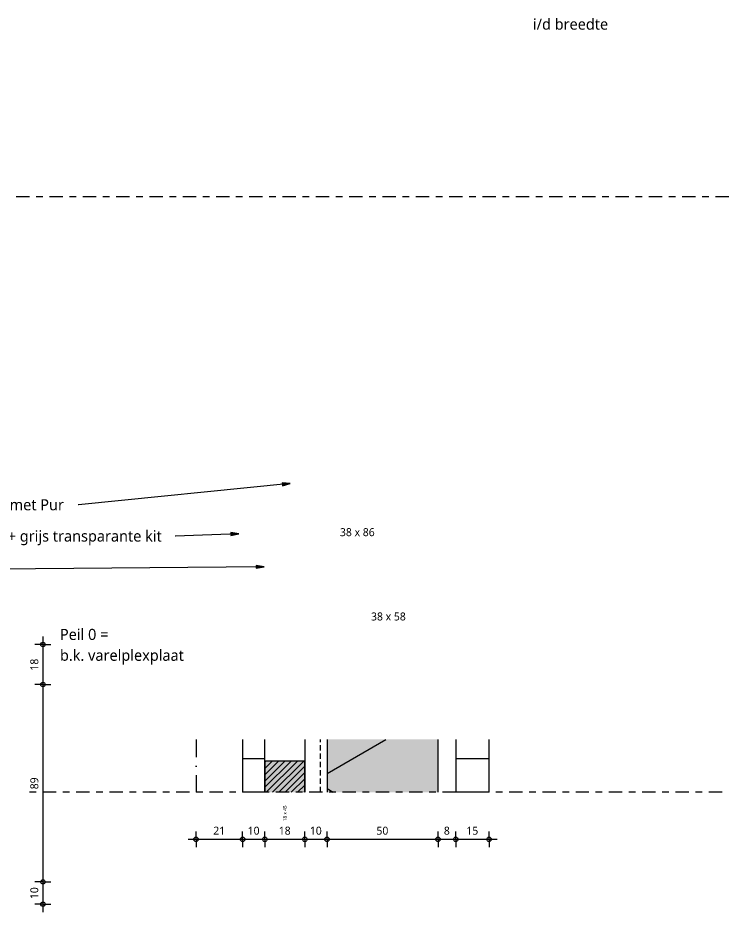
# Model space of a CAD drawing. Header units: millimetres. Extents: x 2457 to 4349, y 3067 to 7524.
# Drawn here: x 4026.7 to 4349.3, y 6605.8 to 7008.9 of the extents above; entities that cross this region are included whole.
import ezdxf

# ---------------------------------------------------------------- set-up
doc = ezdxf.new("R2010")
doc.units = ezdxf.units.MM
for name, pattern in [('MV_center', [15, 6, -3, 3, -3]), ('MV_hidden', [3.75, 2.5, -1.25]), ('MV_stramien', [16, 8, -4, 0, -4])]:
    doc.linetypes.add(name, pattern=pattern)
for name, color, linetype, lineweight in [('A-ANNO-DIMS', 211, 'Continuous', 13), ('A-ANNO-DIMS-2', 211, 'Continuous', 13), ('A-ANNO-NOTE', 131, 'Continuous', 18), ('A-DETL', 90, 'Continuous', 13), ('A-DETL-GENF', 92, 'Continuous', 18), ('A-DETL-MEDM', 33, 'Continuous', 25), ('G-ANNO-TEXT', 231, 'Continuous', 13)]:
    doc.layers.add(name, color=color, linetype=linetype, lineweight=lineweight)
doc.styles.add('Segoe UI_1', font='segoeui.ttf', dxfattribs={"height": 3.6})
doc.styles.add('Segoe UI_2', font='segoeui.ttf', dxfattribs={"height": 1.6})
doc.styles.add('Segoe UI_3', font='segoeui.ttf', dxfattribs={"height": 5})
doc.dimstyles.new('1_8_mm', dxfattribs={"dimscale": 304.8, "dimtxt": 3.77051, "dimasz": 0.006562, "dimexe": 0.011811, "dimexo": 0.0625, "dimgap": 0.003281, "dimtad": 1, "dimdec": 0, "dimzin": 0, "dimdsep": 46, "dimtxsty": 'Segoe UI_1', "dimblk1": 'DOTBLANK', "dimblk2": 'DOTBLANK', "dimsah": 1, "dimcen": 0.09, "dimdle": 0.011811, "dimazin": 0, "dimtfac": 1, "dimtdec": 4, "dimtix": 1, "dimtmove": 0, "dimatfit": 3, "dimfxl": 0.011811, "dimfxlon": 1, "dimtvp": 1, "dimtfill": 1, "dimtolj": 1, "dimtzin": 0, "dimarcsym": 2})

# ---------------------------------------------------------------- blocks, each defined once
blk = doc.blocks.new('00 hout_rechthoekig_sls - Vuren 18x45-4309759-Details Strandbaak Strandhuis 2_0')
at = {"layer": 'A-DETL-GENF', "lineweight": 13}
blk.add_hatch(color=256, dxfattribs=at).paths.add_polyline_path([(14.05, 18), (0, 18), (0, 0), (14.05, 0)])
at = {"layer": 'A-DETL-MEDM', "lineweight": 13}
h = blk.add_hatch(dxfattribs=at)
h.set_pattern_fill('FP_34', color=256, style=0, pattern_type=2)
h.set_pattern_definition([(135, (6673.914, -4137.97), (-1.41421356, -1.41421356), [])])
h.paths.add_polyline_path([(14.05, 18), (0, 18), (0, 0), (14.05, 0)])
at = {"layer": 'A-DETL-MEDM', "lineweight": 18}
for p, q in [((14.05, 18), (0, 18)), ((0, 18), (0, 0)), ((14.05, 18), (0, 18)), ((0, 0), (14.05, 0))]:
    blk.add_line(p, q, dxfattribs=at)
blk = doc.blocks.new('00 plaatmateriaal1 - d_15 mm-V20-Details Strandbaak Strandhuis 2_0')
at = {"layer": 'A-DETL-GENF', "lineweight": 13}
h = blk.add_hatch(dxfattribs=at)
h.set_pattern_fill('FP_2', color=256, style=0, pattern_type=2)
h.set_pattern_definition([(90, (0, 0), (-15, 9e-16), [])])
h.paths.add_polyline_path([(13.62, -15), (37.39, -15), (37.39, 0), (13.62, 0)])
at = {"layer": 'A-DETL-MEDM', "lineweight": 18}
for p, q in [((37.39, 0), (13.62, 0)), ((13.62, -15), (37.39, -15))]:
    blk.add_line(p, q, dxfattribs=at)
blk = doc.blocks.new('00 plaatmateriaal1 - d_10 mm-3252188-Details Strandbaak Strandhuis 2_0')
at = {"layer": 'A-DETL-GENF', "lineweight": 13}
h = blk.add_hatch(dxfattribs=at)
h.set_pattern_fill('FP_1', color=256, style=0, pattern_type=2)
h.set_pattern_definition([(270, (0, 0), (-15, -9e-16), [])])
h.paths.add_polyline_path([(13.62, 1.13), (13.62, 0), (37.39, 0), (37.39, 10), (13.62, 10)])
at = {"layer": 'A-DETL-MEDM', "lineweight": 18}
for p, q in [((37.39, 10), (13.62, 10)), ((13.62, 0), (37.39, 0))]:
    blk.add_line(p, q, dxfattribs=at)
blk = doc.blocks.new('42 isolatie - Type 1-3778955-Details Strandbaak Strandhuis 2_0')
at = {"layer": 'A-DETL-GENF'}
blk.add_hatch(color=256, dxfattribs=at).paths.add_polyline_path([(121.66, -0.8), (97.89, -0.8), (97.89, -50.8), (121.66, -50.8)])
at = {"layer": 'A-DETL-GENF', "lineweight": 13}
h = blk.add_hatch(dxfattribs=at)
h.set_pattern_fill('FP_35', color=256, style=0, pattern_type=2)
h.set_pattern_definition([(300, (0, 0), (-45.033, -26), []), (240, (0, 0), (-45.033, 26), [])])
h.paths.add_polyline_path([(121.66, -0.8), (97.89, -0.8), (97.89, -50.8), (121.66, -50.8)])
at = {"layer": 'A-DETL-GENF'}
for p, q in [((121.66, -0.8), (97.89, -0.8)), ((121.66, -0.8), (97.89, -0.8)), ((97.89, -50.8), (121.66, -50.8)), ((97.89, -50.8), (121.66, -50.8))]:
    blk.add_line(p, q, dxfattribs=at)
blk = doc.blocks.new('NLRS_00_DI_maskeer - Type 1-4234802-Details Strandbaak Strandhuis 2_0')
at = {"layer": 'A-DETL-GENF', "linetype": 'MV_center'}
blk.add_line((212, 0), (-100, 0), dxfattribs=at)
blk = doc.blocks.new('NLRS_00_DI_maskeer - Type 1-4234805-Details Strandbaak Strandhuis 2_0')
at = {"layer": 'A-DETL-GENF', "linetype": 'MV_center'}
blk.add_line((253.36, 0), (-100, 0), dxfattribs=at)
blk = doc.blocks.new('DIMBLOCK106-Details Strandbaak Strandhuis 2_0')
at = {"layer": 'A-ANNO-DIMS-2'}
for p, q in [((4038.01, 6730.03), (4038.01, 6708.43)), ((4038.01, 6726.43), (4034.41, 6726.43)), ((4038.01, 6726.43), (4041.61, 6726.43)), ((4038.01, 6708.43), (4034.41, 6708.43)), ((4038.01, 6708.43), (4041.61, 6708.43))]:
    blk.add_line(p, q, dxfattribs=at)
for centre in [(4038.01, 6726.43), (4038.01, 6708.43)]:
    blk.add_circle(centre, 1, dxfattribs=at)
at = {"layer": 'A-ANNO-DIMS-2', "color": 0, "insert": (4032.31, 6714.69), "char_height": 3.6, "width": 6.5813, "attachment_point": 1, "rotation": 90, "line_spacing_factor": 1.142579, "style": 'Segoe UI_1', "bg_fill": 3, "box_fill_scale": 1.25, "bg_fill_color": 9, "bg_fill_true_color": 13158600, "bg_fill_transparency": 0}
blk.add_mtext('18', dxfattribs=at)
blk = doc.blocks.new('_DotBlank')
at = {"color": 0, "linetype": 'ByBlock', "lineweight": -2}
blk.add_line((-0.5, 0), (-1, 0), dxfattribs=at)
blk.add_circle((0, 0), 0.5, dxfattribs=at)
blk = doc.blocks.new('DIMBLOCK107-Details Strandbaak Strandhuis 2_0')
at = {"layer": 'A-ANNO-DIMS-2'}
for p, q in [((4038.01, 6708.43), (4034.41, 6708.43)), ((4038.01, 6708.43), (4038.01, 6619.43)), ((4038.01, 6708.43), (4041.61, 6708.43)), ((4038.01, 6619.43), (4034.41, 6619.43)), ((4038.01, 6619.43), (4041.61, 6619.43))]:
    blk.add_line(p, q, dxfattribs=at)
for centre in [(4038.01, 6708.43), (4038.01, 6619.43)]:
    blk.add_circle(centre, 1, dxfattribs=at)
at = {"layer": 'A-ANNO-DIMS-2', "color": 0, "insert": (4032.31, 6661.19), "char_height": 3.6, "width": 6.5813, "attachment_point": 1, "rotation": 90, "line_spacing_factor": 1.142579, "style": 'Segoe UI_1', "bg_fill": 3, "box_fill_scale": 1.25, "bg_fill_color": 9, "bg_fill_true_color": 13158600, "bg_fill_transparency": 0}
blk.add_mtext('89', dxfattribs=at)
blk = doc.blocks.new('DIMBLOCK108-Details Strandbaak Strandhuis 2_0')
at = {"layer": 'A-ANNO-DIMS-2'}
for p, q in [((4038.01, 6619.43), (4034.41, 6619.43)), ((4038.01, 6619.43), (4038.01, 6605.83)), ((4038.01, 6619.43), (4041.61, 6619.43)), ((4038.01, 6609.43), (4034.41, 6609.43)), ((4038.01, 6609.43), (4041.61, 6609.43))]:
    blk.add_line(p, q, dxfattribs=at)
for centre in [(4038.01, 6619.43), (4038.01, 6609.43)]:
    blk.add_circle(centre, 1, dxfattribs=at)
at = {"layer": 'A-ANNO-DIMS-2', "color": 0, "insert": (4032.31, 6611.69), "char_height": 3.6, "width": 6.5813, "attachment_point": 1, "rotation": 90, "line_spacing_factor": 1.142579, "style": 'Segoe UI_1', "bg_fill": 3, "box_fill_scale": 1.25, "bg_fill_color": 9, "bg_fill_true_color": 13158600, "bg_fill_transparency": 0}
blk.add_mtext('10', dxfattribs=at)
blk = doc.blocks.new('DIMBLOCK157-Details Strandbaak Strandhuis 2_0')
at = {"layer": 'A-ANNO-DIMS-2'}
for p, q in [((4106.97, 6638.64), (4106.97, 6642.24)), ((4127.97, 6638.64), (4127.97, 6642.24)), ((4103.37, 6638.64), (4127.97, 6638.64)), ((4106.97, 6638.64), (4106.97, 6635.04)), ((4127.97, 6638.64), (4127.97, 6635.04))]:
    blk.add_line(p, q, dxfattribs=at)
for centre in [(4106.97, 6638.64), (4127.97, 6638.64)]:
    blk.add_circle(centre, 1, dxfattribs=at)
at = {"layer": 'A-ANNO-DIMS-2', "color": 0, "insert": (4114.73, 6644.34), "char_height": 3.6, "width": 6.5813, "attachment_point": 1, "line_spacing_factor": 1.142579, "style": 'Segoe UI_1', "bg_fill": 3, "box_fill_scale": 1.25, "bg_fill_color": 9, "bg_fill_true_color": 13158600, "bg_fill_transparency": 0}
blk.add_mtext('21', dxfattribs=at)
blk = doc.blocks.new('DIMBLOCK158-Details Strandbaak Strandhuis 2_0')
at = {"layer": 'A-ANNO-DIMS-2'}
for p, q in [((4127.97, 6638.64), (4127.97, 6642.24)), ((4137.97, 6638.64), (4137.97, 6642.24)), ((4127.97, 6638.64), (4137.97, 6638.64)), ((4127.97, 6638.64), (4127.97, 6635.04)), ((4137.97, 6638.64), (4137.97, 6635.04))]:
    blk.add_line(p, q, dxfattribs=at)
for centre in [(4127.97, 6638.64), (4137.97, 6638.64)]:
    blk.add_circle(centre, 1, dxfattribs=at)
at = {"layer": 'A-ANNO-DIMS-2', "color": 0, "insert": (4130.23, 6644.34), "char_height": 3.6, "width": 6.5813, "attachment_point": 1, "line_spacing_factor": 1.142579, "style": 'Segoe UI_1', "bg_fill": 3, "box_fill_scale": 1.25, "bg_fill_color": 9, "bg_fill_true_color": 13158600, "bg_fill_transparency": 0}
blk.add_mtext('10', dxfattribs=at)
blk = doc.blocks.new('DIMBLOCK159-Details Strandbaak Strandhuis 2_0')
at = {"layer": 'A-ANNO-DIMS-2'}
for p, q in [((4137.97, 6638.64), (4137.97, 6642.24)), ((4155.97, 6638.64), (4155.97, 6642.24)), ((4137.97, 6638.64), (4155.97, 6638.64)), ((4137.97, 6638.64), (4137.97, 6635.04)), ((4155.97, 6638.64), (4155.97, 6635.04))]:
    blk.add_line(p, q, dxfattribs=at)
for centre in [(4137.97, 6638.64), (4155.97, 6638.64)]:
    blk.add_circle(centre, 1, dxfattribs=at)
at = {"layer": 'A-ANNO-DIMS-2', "color": 0, "insert": (4144.23, 6644.34), "char_height": 3.6, "width": 6.5813, "attachment_point": 1, "line_spacing_factor": 1.142579, "style": 'Segoe UI_1', "bg_fill": 3, "box_fill_scale": 1.25, "bg_fill_color": 9, "bg_fill_true_color": 13158600, "bg_fill_transparency": 0}
blk.add_mtext('18', dxfattribs=at)
blk = doc.blocks.new('DIMBLOCK160-Details Strandbaak Strandhuis 2_0')
at = {"layer": 'A-ANNO-DIMS-2'}
for p, q in [((4155.97, 6638.64), (4155.97, 6642.24)), ((4165.97, 6638.64), (4165.97, 6642.24)), ((4155.97, 6638.64), (4165.97, 6638.64)), ((4155.97, 6638.64), (4155.97, 6635.04)), ((4165.97, 6638.64), (4165.97, 6635.04))]:
    blk.add_line(p, q, dxfattribs=at)
for centre in [(4155.97, 6638.64), (4165.97, 6638.64)]:
    blk.add_circle(centre, 1, dxfattribs=at)
at = {"layer": 'A-ANNO-DIMS-2', "color": 0, "insert": (4158.23, 6644.34), "char_height": 3.6, "width": 6.5813, "attachment_point": 1, "line_spacing_factor": 1.142579, "style": 'Segoe UI_1', "bg_fill": 3, "box_fill_scale": 1.25, "bg_fill_color": 9, "bg_fill_true_color": 13158600, "bg_fill_transparency": 0}
blk.add_mtext('10', dxfattribs=at)
blk = doc.blocks.new('DIMBLOCK161-Details Strandbaak Strandhuis 2_0')
at = {"layer": 'A-ANNO-DIMS-2'}
for p, q in [((4165.97, 6638.64), (4165.97, 6642.24)), ((4215.97, 6638.64), (4215.97, 6642.24)), ((4165.97, 6638.64), (4215.97, 6638.64)), ((4165.97, 6638.64), (4165.97, 6635.04)), ((4215.97, 6638.64), (4215.97, 6635.04))]:
    blk.add_line(p, q, dxfattribs=at)
for centre in [(4165.97, 6638.64), (4215.97, 6638.64)]:
    blk.add_circle(centre, 1, dxfattribs=at)
at = {"layer": 'A-ANNO-DIMS-2', "color": 0, "insert": (4188.23, 6644.34), "char_height": 3.6, "width": 6.5813, "attachment_point": 1, "line_spacing_factor": 1.142579, "style": 'Segoe UI_1', "bg_fill": 3, "box_fill_scale": 1.25, "bg_fill_color": 9, "bg_fill_true_color": 13158600, "bg_fill_transparency": 0}
blk.add_mtext('50', dxfattribs=at)
blk = doc.blocks.new('DIMBLOCK162-Details Strandbaak Strandhuis 2_0')
at = {"layer": 'A-ANNO-DIMS-2'}
for p, q in [((4215.97, 6638.64), (4215.97, 6642.24)), ((4223.97, 6638.64), (4223.97, 6642.24)), ((4215.97, 6638.64), (4223.97, 6638.64)), ((4215.97, 6638.64), (4215.97, 6635.04)), ((4223.97, 6638.64), (4223.97, 6635.04))]:
    blk.add_line(p, q, dxfattribs=at)
for centre in [(4215.97, 6638.64), (4223.97, 6638.64)]:
    blk.add_circle(centre, 1, dxfattribs=at)
at = {"layer": 'A-ANNO-DIMS-2', "color": 0, "insert": (4218.6, 6644.34), "char_height": 3.6, "width": 3.2906, "attachment_point": 1, "line_spacing_factor": 1.142579, "style": 'Segoe UI_1', "bg_fill": 3, "box_fill_scale": 1.25, "bg_fill_color": 9, "bg_fill_true_color": 13158600, "bg_fill_transparency": 0}
blk.add_mtext('8', dxfattribs=at)
blk = doc.blocks.new('DIMBLOCK163-Details Strandbaak Strandhuis 2_0')
at = {"layer": 'A-ANNO-DIMS-2'}
for p, q in [((4223.97, 6638.64), (4223.97, 6642.24)), ((4238.97, 6638.64), (4238.97, 6642.24)), ((4223.97, 6638.64), (4242.57, 6638.64)), ((4223.97, 6638.64), (4223.97, 6635.04)), ((4238.97, 6638.64), (4238.97, 6635.04))]:
    blk.add_line(p, q, dxfattribs=at)
for centre in [(4223.97, 6638.64), (4238.97, 6638.64)]:
    blk.add_circle(centre, 1, dxfattribs=at)
at = {"layer": 'A-ANNO-DIMS-2', "color": 0, "insert": (4228.73, 6644.34), "char_height": 3.6, "width": 6.5813, "attachment_point": 1, "line_spacing_factor": 1.142579, "style": 'Segoe UI_1', "bg_fill": 3, "box_fill_scale": 1.25, "bg_fill_color": 9, "bg_fill_true_color": 13158600, "bg_fill_transparency": 0}
blk.add_mtext('15', dxfattribs=at)

msp = doc.modelspace()

# ---------------------------------------------------------------- hatches: boundary and pattern name
at = {"layer": 'G-ANNO-TEXT'}
for points in [[(4149.42, 6799.03), (4145.77, 6799.3), (4145.9, 6798.04)], [(4126.27, 6776.41), (4122.65, 6776.91), (4122.69, 6775.65)], [(4137.69, 6761.47), (4134.09, 6762.08), (4134.1, 6760.81)]]:
    msp.add_hatch(color=7, dxfattribs=at).paths.add_polyline_path(points)

# ---------------------------------------------------------------- linework, layer by layer
at = {"layer": 'A-DETL', "linetype": 'MV_stramien', "lineweight": 18}
msp.add_line((4106.97, 6683.64), (4106.97, 6659.87), dxfattribs=at)
at = {"layer": 'A-DETL', "lineweight": 18}
msp.add_line((4155.97, 6683.64), (4155.97, 6659.87), dxfattribs=at)
at = {"layer": 'A-DETL', "linetype": 'MV_hidden', "lineweight": 18}
msp.add_line((4163.03, 6659.87), (4163.03, 6683.64), dxfattribs=at)
at = {"layer": 'G-ANNO-TEXT', "color": 250}
for p, q in [((4149.42, 6799.03), (4053.99, 6789.45)), ((4149.42, 6799.03), (4145.77, 6799.3)), ((4145.77, 6799.3), (4145.9, 6798.04)), ((4145.9, 6798.04), (4149.42, 6799.03)), ((4053.99, 6789.45), (4053.85, 6789.45)), ((4126.27, 6776.41), (4097.77, 6775.36)), ((4126.27, 6776.41), (4122.65, 6776.91)), ((4122.65, 6776.91), (4122.69, 6775.65)), ((4122.69, 6775.65), (4126.27, 6776.41)), ((4097.77, 6775.36), (4097.62, 6775.36)), ((4137.69, 6761.47), (4009.67, 6760.41)), ((4137.69, 6761.47), (4134.09, 6762.08)), ((4134.09, 6762.08), (4134.1, 6760.81)), ((4134.1, 6760.81), (4137.69, 6761.47))]:
    msp.add_line(p, q, dxfattribs=at)

# ---------------------------------------------------------------- block references
at = {"layer": 'A-DETL-GENF', "linetype": 'MV_center', "rotation": 180}
msp.add_blockref('NLRS_00_DI_maskeer - Type 1-4234805-Details Strandbaak Strandhuis 2_0', (4249.33, 6928.38), dxfattribs=at)
at = {"layer": 'A-DETL-GENF', "rotation": 269.9999999999997}
msp.add_blockref('42 isolatie - Type 1-3778955-Details Strandbaak Strandhuis 2_0', (4216.77, 6781.53), dxfattribs=at)
at = {"layer": 'A-DETL-GENF', "linetype": 'MV_center'}
msp.add_blockref('NLRS_00_DI_maskeer - Type 1-4234802-Details Strandbaak Strandhuis 2_0', (4131.97, 6659.87), dxfattribs=at)
at = {"layer": 'A-DETL-MEDM', "lineweight": 18}
for name, p, rotation in [('00 plaatmateriaal1 - d_10 mm-3252188-Details Strandbaak Strandhuis 2_0', (4137.97, 6646.25), 89.99999999999896), ('00 plaatmateriaal1 - d_15 mm-V20-Details Strandbaak Strandhuis 2_0', (4223.97, 6646.25), 90.00000000000014)]:
    msp.add_blockref(name, p, dxfattribs=dict(at, rotation=rotation))
at = {"layer": 'A-DETL-MEDM', "lineweight": 13, "rotation": 269.9999999999998}
msp.add_blockref('00 hout_rechthoekig_sls - Vuren 18x45-4309759-Details Strandbaak Strandhuis 2_0', (4137.97, 6673.91), dxfattribs=at)

# ---------------------------------------------------------------- texts
at = {"layer": 'A-ANNO-NOTE', "lineweight": 13, "char_height": 3.6, "width": 20.5232, "attachment_point": 1, "style": 'Segoe UI_1'}
for s, insert in [('38 x 86', (4171.8, 6778.89)), ('38 x 58', (4185.8, 6740.89))]:
    msp.add_mtext(s, dxfattribs=dict(at, insert=insert))
at = {"layer": 'A-ANNO-NOTE', "lineweight": 13, "insert": (4146.21, 6646.8), "char_height": 1.6, "width": 9.4599, "attachment_point": 1, "rotation": 90, "style": 'Segoe UI_2'}
msp.add_mtext('18 x 45', dxfattribs=at)
at = {"layer": 'G-ANNO-TEXT', "color": 7, "char_height": 5, "attachment_point": 1, "style": 'Segoe UI_3'}
for s, insert, width in [('i/d breedte', (4258.72, 7008.59), 42.0084), ('Rondom opvullen met Pur', (3967.23, 6791.95), 98.9282), ('Rubber afdichting+ grijs transparante kit ', (3967.23, 6777.86), 154.405), ('Peil 0 = ', (4045.67, 6733.51), 31.1055), ('b.k. varelplexplaat', (4045.67, 6724.11), 66.8607)]:
    msp.add_mtext(s, dxfattribs=dict(at, insert=insert, width=width))

# ---------------------------------------------------------------- dimensions: what is measured, and where the dimension line sits
at = {"layer": 'A-ANNO-DIMS'}
dim = msp.add_linear_dim(base=(4038.01, 6708.43), p1=(4034.41, 6726.43), p2=(4034.41, 6708.43), angle=90, dimstyle='1_8_mm', override={"dimpost": '<>', "dimfxl": 18}, dxfattribs=at)
dim.commit()
dim.dimension.update_dxf_attribs({"geometry": 'DIMBLOCK106-Details Strandbaak Strandhuis 2_0', "text_midpoint": (4035.14, 6717.43)})
dim = msp.add_linear_dim(base=(4127.97, 6638.64), p1=(4106.97, 6642.24), p2=(4127.97, 6642.24), dimstyle='1_8_mm', override={"dimpost": '<>', "dimfxl": 21}, dxfattribs=at)
dim.commit()
dim.dimension.update_dxf_attribs({"geometry": 'DIMBLOCK157-Details Strandbaak Strandhuis 2_0', "text_midpoint": (4117.47, 6641.48)})

# ---------------------------------------------------------------- next in the draw order: dimensions: what is measured, and where the dimension line sits
dim = msp.add_linear_dim(base=(4038.01, 6619.43), p1=(4034.41, 6708.43), p2=(4034.41, 6619.43), angle=90, dimstyle='1_8_mm', override={"dimpost": '<>', "dimfxl": 89}, dxfattribs=at)
dim.commit()
dim.dimension.update_dxf_attribs({"geometry": 'DIMBLOCK107-Details Strandbaak Strandhuis 2_0', "text_midpoint": (4035.15, 6663.93)})
dim = msp.add_linear_dim(base=(4137.97, 6638.64), p1=(4127.97, 6642.24), p2=(4137.97, 6642.24), dimstyle='1_8_mm', override={"dimpost": '<>', "dimfxl": 10}, dxfattribs=at)
dim.commit()
dim.dimension.update_dxf_attribs({"geometry": 'DIMBLOCK158-Details Strandbaak Strandhuis 2_0', "text_midpoint": (4132.97, 6641.51)})

# ---------------------------------------------------------------- next in the draw order: dimensions: what is measured, and where the dimension line sits
dim = msp.add_linear_dim(base=(4155.97, 6638.64), p1=(4137.97, 6642.24), p2=(4155.97, 6642.24), dimstyle='1_8_mm', override={"dimpost": '<>', "dimfxl": 18}, dxfattribs=at)
dim.commit()
dim.dimension.update_dxf_attribs({"geometry": 'DIMBLOCK159-Details Strandbaak Strandhuis 2_0', "text_midpoint": (4146.97, 6641.51)})
dim = msp.add_linear_dim(base=(4038.01, 6609.43), p1=(4034.41, 6619.43), p2=(4034.41, 6609.43), angle=90, dimstyle='1_8_mm', override={"dimpost": '<>', "dimfxl": 10}, dxfattribs=at)
dim.commit()
dim.dimension.update_dxf_attribs({"geometry": 'DIMBLOCK108-Details Strandbaak Strandhuis 2_0', "text_midpoint": (4035.14, 6614.43)})

# ---------------------------------------------------------------- next in the draw order: dimensions: what is measured, and where the dimension line sits
dim = msp.add_linear_dim(base=(4165.97, 6638.64), p1=(4155.97, 6642.24), p2=(4165.97, 6642.24), dimstyle='1_8_mm', override={"dimpost": '<>', "dimfxl": 10}, dxfattribs=at)
dim.commit()
dim.dimension.update_dxf_attribs({"geometry": 'DIMBLOCK160-Details Strandbaak Strandhuis 2_0', "text_midpoint": (4160.97, 6641.51)})

# ---------------------------------------------------------------- next in the draw order: dimensions: what is measured, and where the dimension line sits
dim = msp.add_linear_dim(base=(4215.97, 6638.64), p1=(4165.97, 6642.24), p2=(4215.97, 6642.24), dimstyle='1_8_mm', override={"dimpost": '<>', "dimfxl": 50}, dxfattribs=at)
dim.commit()
dim.dimension.update_dxf_attribs({"geometry": 'DIMBLOCK161-Details Strandbaak Strandhuis 2_0', "text_midpoint": (4190.97, 6641.5)})

# ---------------------------------------------------------------- next in the draw order: dimensions: what is measured, and where the dimension line sits
dim = msp.add_linear_dim(base=(4223.97, 6638.64), p1=(4215.97, 6642.24), p2=(4223.97, 6642.24), dimstyle='1_8_mm', override={"dimpost": '<>', "dimfxl": 8}, dxfattribs=at)
dim.commit()
dim.dimension.update_dxf_attribs({"geometry": 'DIMBLOCK162-Details Strandbaak Strandhuis 2_0', "text_midpoint": (4219.97, 6641.5)})

# ---------------------------------------------------------------- next in the draw order: dimensions: what is measured, and where the dimension line sits
dim = msp.add_linear_dim(base=(4238.97, 6638.64), p1=(4223.97, 6642.24), p2=(4238.97, 6642.24), dimstyle='1_8_mm', override={"dimpost": '<>', "dimfxl": 15}, dxfattribs=at)
dim.commit()
dim.dimension.update_dxf_attribs({"geometry": 'DIMBLOCK163-Details Strandbaak Strandhuis 2_0', "text_midpoint": (4231.47, 6641.51)})

doc.saveas('drawing.dxf')
